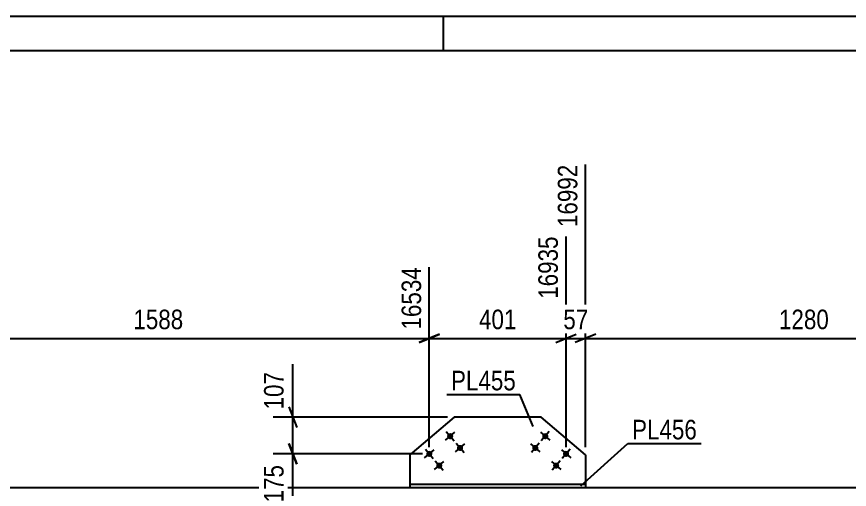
# Model space of a CAD drawing. Header units: millimetres. Extents: x 0 to 1189, y 0 to 841.
# Drawn here: x 916.5 to 1038.5, y 771.8 to 841 of the extents above; entities that cross this region are included whole.
import ezdxf

# ---------------------------------------------------------------- set-up
doc = ezdxf.new("R2010")
doc.units = ezdxf.units.MM
doc.linetypes.add('DXK_LINE_DOT2', pattern=[3.9198, 1.9599, -1.9599])
doc.styles.add('Arial Narrow', font='ARIALN.TTF', dxfattribs={"height": 0.2})

# ---------------------------------------------------------------- blocks, each defined once
blk = doc.blocks.new('Unknown-570348649-1114 - 55360')
at = {"color": 5, "linetype": 'Continuous'}
for p, q in [((1189, 841), (0, 841)), ((979, 836), (979, 841)), ((1184, 836), (5, 836))]:
    blk.add_line(p, q, dxfattribs=at)
blk = doc.blocks.new('Part-570348649-44000 - 43977')
at = {"color": 2, "linetype": 'Continuous'}
for p, q in [((999.82, 772.51), (974.09, 772.51)), ((974.09, 772.51), (974.09, 772.01)), ((999.82, 772.51), (999.82, 772.01)), ((999.82, 772.01), (974.09, 772.01))]:
    blk.add_line(p, q, dxfattribs=at)
blk = doc.blocks.new('Part-570348649-44130 - 43977')
at = {"color": 2, "linetype": 'Continuous'}
for p, q in [((974.09, 772.01), (904.05, 772.01)), ((1063.8, 772.01), (999.82, 772.01))]:
    blk.add_line(p, q, dxfattribs=at)
at = {"color": 7, "linetype": 'DXK_LINE_DOT2'}
blk.add_line((999.82, 772.01), (974.09, 772.01), dxfattribs=at)
blk = doc.blocks.new('Part-570348649-44131 - 43977')
at = {"color": 2, "linetype": 'Continuous'}
for p, q in [((980.58, 782.37), (974.09, 776.88)), ((993.33, 782.37), (980.58, 782.37)), ((999.82, 776.88), (993.33, 782.37)), ((974.09, 776.88), (974.09, 772.51)), ((999.82, 776.88), (999.82, 772.51))]:
    blk.add_line(p, q, dxfattribs=at)
at = {"color": 7, "linetype": 'DXK_LINE_DOT2'}
blk.add_line((999.82, 772.51), (974.09, 772.51), dxfattribs=at)
blk = doc.blocks.new('Bolt-570348649-44189 - 43977')
at = {"linetype": 'Continuous'}
for points in [[(980.34, 779.88, -1), (979.65, 779.29, -1)], [(981.79, 778.16, -1), (981.1, 777.58, -1)], [(977.28, 777.29, -1), (976.6, 776.71, -1)], [(978.74, 775.57, -1), (978.05, 774.99, -1)]]:
    blk.add_hatch(color=1, dxfattribs=at).paths.add_polyline_path(points)
at = {"color": 1, "linetype": 'Continuous'}
for p, q in [((979.31, 779), (980.68, 780.17)), ((979.41, 780.27), (980.58, 778.9)), ((980.76, 777.29), (982.13, 778.45)), ((980.87, 778.55), (982.03, 777.18)), ((976.25, 776.42), (977.63, 777.58)), ((976.36, 777.69), (977.52, 776.31)), ((977.71, 774.7), (979.08, 775.86)), ((977.81, 775.97), (978.97, 774.6))]:
    blk.add_line(p, q, dxfattribs=at)
blk = doc.blocks.new('Bolt-570348649-44190 - 43977')
at = {"linetype": 'Continuous'}
for points in [[(994.26, 779.29, -1), (993.58, 779.88, -1)], [(992.81, 777.58, -1), (992.12, 778.16, -1)], [(997.32, 776.71, -1), (996.63, 777.29, -1)], [(995.86, 774.99, -1), (995.18, 775.57, -1)]]:
    blk.add_hatch(color=1, dxfattribs=at).paths.add_polyline_path(points)
at = {"color": 1, "linetype": 'Continuous'}
for p, q in [((993.23, 780.17), (994.61, 779)), ((994.5, 780.27), (993.34, 778.9)), ((991.78, 778.45), (993.15, 777.29)), ((993.05, 778.55), (991.89, 777.18)), ((996.29, 777.58), (997.66, 776.42)), ((997.56, 777.69), (996.39, 776.31)), ((994.83, 775.86), (996.21, 774.7)), ((996.1, 775.97), (994.94, 774.6))]:
    blk.add_line(p, q, dxfattribs=at)
blk = doc.blocks.new('StraightDimension-570348649-65726 - 43977')
at = {"color": 7, "linetype": 'Continuous'}
for p, q in [((956.94, 782.37), (956.94, 790.11)), ((956.94, 782.37), (956.94, 790.11)), ((956.34, 783.87), (957.54, 780.87)), ((979.58, 782.37), (954.09, 782.37)), ((956.94, 777), (956.94, 782.37)), ((957.54, 775.5), (956.34, 778.5)), ((975.94, 777), (954.09, 777))]:
    blk.add_line(p, q, dxfattribs=at)
at = {"color": 0}
blk.add_wipeout([(956.19, 789.58), (951.99, 789.58), (951.99, 782.9), (956.19, 782.9)], dxfattribs=at)
at = {"color": 3, "style": 'Arial Narrow'}
blk.add_text('107', height=2.863, rotation=90.0002, dxfattribs=at).set_placement((955.59, 783.5))
blk = doc.blocks.new('StraightDimension-570348649-69209 - 43977')
at = {"color": 7, "linetype": 'Continuous'}
for p, q in [((999.82, 778), (999.82, 819.34)), ((1063.8, 773.01), (1063.8, 804.34)), ((1001.32, 794.5), (998.32, 793.3)), ((1062.3, 793.3), (1065.3, 794.5)), ((999.82, 793.9), (1063.8, 793.9))]:
    blk.add_line(p, q, dxfattribs=at)
at = {"color": 0}
blk.add_wipeout([(1036.07, 794.65), (1036.07, 798.85), (1027.56, 798.85), (1027.56, 794.65)], dxfattribs=at)
at = {"color": 3, "style": 'Arial Narrow'}
blk.add_text('1280', height=2.863, dxfattribs=at).set_placement((1028.16, 795.25))
at = {"color": 0, "linetype": 'Continuous'}
blk.add_wipeout([(1063.2, 804.94), (1059, 804.94), (1059, 794.6), (1063.2, 794.6)], dxfattribs=at)
at = {"color": 3, "linetype": 'Continuous', "style": 'Arial Narrow'}
blk.add_text('18271', height=2.863, rotation=90.0002, dxfattribs=at).set_placement((1062.6, 795.2))
blk = doc.blocks.new('StraightDimension-570348649-69211 - 43977')
at = {"color": 7, "linetype": 'Continuous'}
for p, q in [((996.97, 778), (996.97, 808.84)), ((976.94, 778), (976.94, 804.34)), ((978.44, 794.5), (975.44, 793.3)), ((995.47, 793.3), (998.47, 794.5)), ((976.94, 793.9), (996.97, 793.9))]:
    blk.add_line(p, q, dxfattribs=at)
at = {"color": 0}
blk.add_wipeout([(990.3, 794.65), (990.3, 798.85), (983.62, 798.85), (983.62, 794.65)], dxfattribs=at)
at = {"color": 3, "style": 'Arial Narrow'}
blk.add_text('401', height=2.863, dxfattribs=at).set_placement((984.22, 795.25))
at = {"color": 0, "linetype": 'Continuous'}
blk.add_wipeout([(996.37, 809.44), (992.17, 809.44), (992.17, 799.1), (996.37, 799.1)], dxfattribs=at)
at = {"color": 3, "linetype": 'Continuous', "style": 'Arial Narrow'}
blk.add_text('16935', height=2.863, rotation=90.0002, dxfattribs=at).set_placement((995.77, 799.7))
blk = doc.blocks.new('StraightDimension-570348649-65727 - 43977')
at = {"color": 7, "linetype": 'Continuous'}
for p, q in [((956.34, 778.5), (957.54, 775.5)), ((975.94, 777), (954.09, 777)), ((956.94, 768.26), (956.94, 777)), ((957.54, 766.76), (956.34, 769.76)), ((977.04, 768.26), (954.09, 768.26))]:
    blk.add_line(p, q, dxfattribs=at)
at = {"color": 0}
blk.add_wipeout([(956.19, 775.97), (951.99, 775.97), (951.99, 769.29), (956.19, 769.29)], dxfattribs=at)
at = {"color": 3, "style": 'Arial Narrow'}
blk.add_text('175', height=2.863, rotation=90.0002, dxfattribs=at).set_placement((955.59, 769.89))
blk = doc.blocks.new('StraightDimension-570348649-69210 - 43977')
at = {"color": 7, "linetype": 'Continuous'}
for p, q in [((999.82, 778), (999.82, 819.34)), ((996.97, 778), (996.97, 808.84)), ((995.47, 793.3), (998.47, 794.5)), ((1001.32, 794.5), (998.32, 793.3)), ((996.97, 793.9), (999.82, 793.9))]:
    blk.add_line(p, q, dxfattribs=at)
at = {"color": 0, "linetype": 'Continuous'}
blk.add_wipeout([(999.22, 819.94), (995.02, 819.94), (995.02, 809.6), (999.22, 809.6)], dxfattribs=at)
at = {"color": 0}
blk.add_wipeout([(1000.83, 794.65), (1000.83, 798.85), (995.97, 798.85), (995.97, 794.65)], dxfattribs=at)
at = {"color": 3, "linetype": 'Continuous', "style": 'Arial Narrow'}
blk.add_text('16992', height=2.863, rotation=90.0002, dxfattribs=at).set_placement((998.62, 810.2))
at = {"color": 3, "style": 'Arial Narrow'}
blk.add_text('57', height=2.863, dxfattribs=at).set_placement((996.57, 795.25))
blk = doc.blocks.new('StraightDimension-570348649-69212 - 43977')
at = {"color": 7, "linetype": 'Continuous'}
for p, q in [((897.55, 775.25), (897.55, 808.84)), ((976.94, 778), (976.94, 804.34)), ((899.05, 794.5), (896.05, 793.3)), ((975.44, 793.3), (978.44, 794.5)), ((897.55, 793.9), (976.94, 793.9))]:
    blk.add_line(p, q, dxfattribs=at)
at = {"color": 0}
blk.add_wipeout([(941.5, 794.65), (941.5, 798.85), (932.99, 798.85), (932.99, 794.65)], dxfattribs=at)
at = {"color": 3, "style": 'Arial Narrow'}
blk.add_text('1588', height=2.863, dxfattribs=at).set_placement((933.59, 795.25))
at = {"color": 0, "linetype": 'Continuous'}
blk.add_wipeout([(976.34, 804.94), (972.14, 804.94), (972.14, 794.6), (976.34, 794.6)], dxfattribs=at)
at = {"color": 3, "linetype": 'Continuous', "style": 'Arial Narrow'}
blk.add_text('16534', height=2.863, rotation=90.0002, dxfattribs=at).set_placement((975.74, 795.2))
blk = doc.blocks.new('Mark-570348649-47829 - 43977')
at = {"color": 0}
blk.add_wipeout([(1016.14, 779.12), (1016.14, 782.12), (1006.64, 782.12), (1006.64, 779.12)], dxfattribs=at)
blk.add_wipeout([(1016.14, 779.12), (1016.14, 782.12), (1006.64, 782.12), (1006.64, 779.12)], dxfattribs=at)
at = {"color": 30, "linetype": 'Continuous'}
for p, q in [((999.14, 772.32), (1006.04, 778.52)), ((1006.04, 778.52), (1016.74, 778.52))]:
    blk.add_line(p, q, dxfattribs=at)
at = {"color": 3, "style": 'Arial Narrow'}
blk.add_text('PL456', height=2.863, dxfattribs=at).set_placement((1006.64, 779.12))
blk = doc.blocks.new('Mark-570348649-47880 - 43977')
at = {"color": 0}
blk.add_wipeout([(989.62, 786.3), (989.62, 789.3), (980.12, 789.3), (980.12, 786.3)], dxfattribs=at)
blk.add_wipeout([(989.62, 786.3), (989.62, 789.3), (980.12, 789.3), (980.12, 786.3)], dxfattribs=at)
at = {"color": 30, "linetype": 'Continuous'}
for p in [(979.52, 785.7), (992.17, 781.01)]:
    blk.add_line(p, (990.22, 785.7), dxfattribs=at)
at = {"color": 3, "style": 'Arial Narrow'}
blk.add_text('PL455', height=2.863, dxfattribs=at).set_placement((980.12, 786.3))

msp = doc.modelspace()

# ---------------------------------------------------------------- block references
for name in ['Unknown-570348649-1114 - 55360', 'Part-570348649-44131 - 43977', 'Bolt-570348649-44189 - 43977', 'Bolt-570348649-44190 - 43977', 'Part-570348649-44130 - 43977', 'Part-570348649-44000 - 43977']:
    msp.add_blockref(name, (0, 0))

# ---------------------------------------------------------------- next in the draw order: block references
for name in ['StraightDimension-570348649-69209 - 43977', 'StraightDimension-570348649-65726 - 43977']:
    msp.add_blockref(name, (0, 0))

# ---------------------------------------------------------------- next in the draw order: block references
msp.add_blockref('StraightDimension-570348649-69211 - 43977', (0, 0))

# ---------------------------------------------------------------- next in the draw order: block references
for name in ['StraightDimension-570348649-69210 - 43977', 'Mark-570348649-47880 - 43977', 'StraightDimension-570348649-65727 - 43977']:
    msp.add_blockref(name, (0, 0))

# ---------------------------------------------------------------- next in the draw order: block references
for name in ['StraightDimension-570348649-69212 - 43977', 'Mark-570348649-47829 - 43977']:
    msp.add_blockref(name, (0, 0))

doc.saveas('drawing.dxf')
